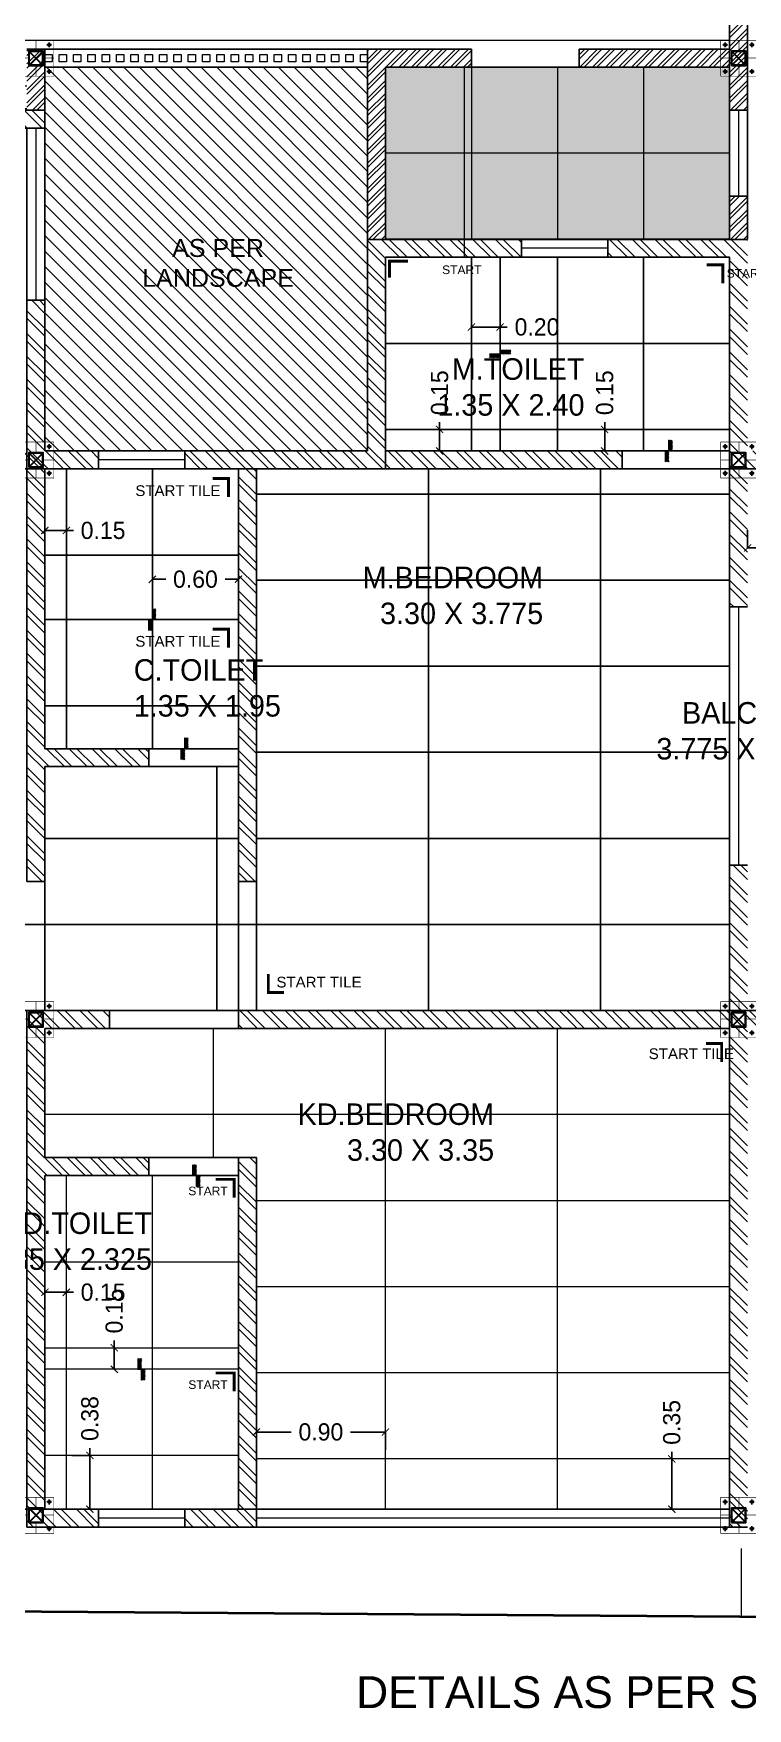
# Model space of a CAD drawing. Header units: metres. Extents: x 494 to 1845, y -666 to 1061.
# Drawn here: x 1744.71 to 1749.69, y 201.42 to 213.09 of the extents above; entities that cross this region are included whole.
import ezdxf
from ezdxf.enums import TextEntityAlignment as Align

# ---------------------------------------------------------------- set-up
doc = ezdxf.new("R2010")
doc.units = ezdxf.units.M
doc.header["$MEASUREMENT"] = 0
doc.linetypes.add('1', pattern=[0])
doc.linetypes.add('HIDDEN', pattern=[0.375, 0.25, -0.125])
doc.layers.get('Defpoints').update_dxf_attribs({"color": 12})
for name, color, linetype, lineweight in [('.', 7, 'Continuous', 5), ('01 WALL', 7, 'Continuous', 25), ('07 TEXT', 7, 'Continuous', 13), ('A-Wall Hatch', 8, 'Continuous', 9), ('DIMENSION', 8, 'Continuous', 5), ('Grid', 1, 'Continuous', 25), ('SCPL_BOLTS', 11, 'Continuous', 15), ('SCPL_ST PLATE', 222, 'Continuous', 0), ('VDA-FURNITURE', 8, 'Continuous', 13), ('VDA-HATCH', 8, 'Continuous', 9), ('VDA-PLUMBING', 8, 'Continuous', 13), ('VDA-SLIDING DOOR', 4, 'Continuous', 9), ('VDA-WALL', 250, 'Continuous', 25), ('VDA-WINDOW', 5, 'Continuous', 9), ('VDA_FURNITURE', 8, 'Continuous', 13)]:
    doc.layers.add(name, color=color, linetype=linetype, lineweight=lineweight)
for name, color, linetype in [('A-AREA', 1, 'Continuous'), ('BASE PLATE', 3, 'Continuous'), ('COLUMN', 1, 'Continuous'), ('PLOT - SURVEY', 1, '1'), ('SCPL HIDDEN', 8, 'HIDDEN'), ('TILE DROP', 180, '1'), ('TILES', 4, '1'), ('VDA-TEXT', 250, '1'), ('VDA-WALL BELOW', 8, 'Continuous')]:
    doc.layers.add(name, color=color, linetype=linetype)
doc.styles.add('arial', font='arial.ttf', dxfattribs={"height": 0.3})
doc.styles.add('NAME PLATE', font='arial.ttf')
doc.styles.add('RS', font='GOTHIC.TTF')
doc.dimstyles.new('SMALL', dxfattribs={"dimtxt": 0.16, "dimasz": 0.05, "dimexe": 0, "dimexo": 0, "dimgap": 0.05, "dimtad": 0, "dimdec": 1, "dimzin": 0, "dimdsep": 46, "dimtxsty": 'RS', "dimblk": 'ARCHTICK', "dimcen": 2.5, "dimclrd": 256, "dimclre": 256, "dimclrt": 5, "dimadec": 0, "dimazin": 0, "dimtfac": 1, "dimtofl": 0, "dimtmove": 0, "dimatfit": 3, "dimldrblk": 'ARCHTICK', "dimfxl": 0, "dimtolj": 1, "dimtzin": 0, "dimarcsym": 0})
pattern_1 = [(135, (-4e-16, 0.375), (-0.00441942, -0.00441942), [])]

# ---------------------------------------------------------------- blocks, each defined once
blk = doc.blocks.new('TT-level diff-flat-14')
at = {"layer": 'TILE DROP'}
h = blk.add_hatch(dxfattribs=at)
h.set_pattern_fill('ANSI31', color=256, scale=0.05, angle=90, style=0)
h.set_pattern_definition(pattern_1)
h.paths.add_polyline_path([(-0.075, 0.025), (-0.075, 0), (0, 0), (0, 0.025)])
h = blk.add_hatch(dxfattribs=at)
h.set_pattern_fill('ANSI31', color=256, scale=0.05, angle=90, style=0)
h.set_pattern_definition(pattern_1)
h.paths.add_polyline_path([(0, 0), (0, -0.025), (0.075, -0.025), (0.075, 0)])
for points in [[(0, 0), (-0.075, 0)], [(0.075, -0.025), (0, -0.025), (0, 0), (-0.075, 0)]]:
    blk.add_lwpolyline(points, dxfattribs=at)
blk = doc.blocks.new('_ArchTick')
at = {"color": 0, "linetype": 'ByBlock', "const_width": 0.15}
blk.add_lwpolyline([(-0.5, -0.5), (0.5, 0.5)], dxfattribs=at)
blk = doc.blocks.new('*D587')
at = {"layer": 'Defpoints', "color": 0, "transparency": 16777216}
for p in [(6.984, 7.639), (7.184, 7.639), (7.184, 7.582)]:
    blk.add_point(p, dxfattribs=at)
at = {"layer": 'DIMENSION', "lineweight": -2, "transparency": 16777216}
for p, q in [((6.984, 7.639), (6.984, 7.582)), ((7.184, 7.639), (7.184, 7.582)), ((6.984, 7.582), (7.184, 7.582)), ((7.184, 7.582), (7.234, 7.582))]:
    blk.add_line(p, q, dxfattribs=at)
at = {"layer": 'DIMENSION', "lineweight": -2, "transparency": 16777216, "xscale": 0.05, "yscale": 0.05, "zscale": 0.05, "rotation": 180}
blk.add_blockref('_ArchTick', (6.984, 7.582), dxfattribs=at)
at = {"layer": 'DIMENSION', "lineweight": -2, "transparency": 16777216, "xscale": 0.05, "yscale": 0.05, "zscale": 0.05}
blk.add_blockref('_ArchTick', (7.184, 7.582), dxfattribs=at)
at = {"layer": 'DIMENSION', "color": 5, "transparency": 16777216, "insert": (7.441, 7.582), "char_height": 0.12, "attachment_point": 5, "style": 'RS'}
blk.add_mtext('\\A1;0.20', dxfattribs=at)
blk = doc.blocks.new('*D588')
at = {"layer": 'Defpoints', "color": 0, "transparency": 16777216}
for p in [(6.762, 6.868), (6.762, 6.868), (6.762, 6.718)]:
    blk.add_point(p, dxfattribs=at)
at = {"layer": 'DIMENSION', "lineweight": -2, "transparency": 16777216}
for p, q in [((6.762, 6.868), (6.762, 6.918)), ((6.762, 6.868), (6.762, 6.868)), ((6.762, 6.718), (6.762, 6.868)), ((6.762, 6.718), (6.762, 6.718))]:
    blk.add_line(p, q, dxfattribs=at)
at = {"layer": 'DIMENSION', "lineweight": -2, "transparency": 16777216, "xscale": 0.05, "yscale": 0.05, "zscale": 0.05}
for p, rotation in [((6.762, 6.868), 90), ((6.762, 6.718), 270)]:
    blk.add_blockref('_ArchTick', p, dxfattribs=dict(at, rotation=rotation))
at = {"layer": 'DIMENSION', "color": 5, "transparency": 16777216, "insert": (6.762, 7.124), "char_height": 0.12, "attachment_point": 5, "rotation": 90, "style": 'RS'}
blk.add_mtext('\\A1;0.15', dxfattribs=at)
blk = doc.blocks.new('*D589')
at = {"layer": 'Defpoints', "color": 0, "transparency": 16777216}
for p in [(7.82, 6.868), (7.913, 6.868), (7.82, 6.718)]:
    blk.add_point(p, dxfattribs=at)
at = {"layer": 'DIMENSION', "lineweight": -2, "transparency": 16777216}
for p, q in [((7.913, 6.868), (7.913, 6.918)), ((7.82, 6.868), (7.913, 6.868)), ((7.913, 6.718), (7.913, 6.868)), ((7.82, 6.718), (7.913, 6.718))]:
    blk.add_line(p, q, dxfattribs=at)
at = {"layer": 'DIMENSION', "lineweight": -2, "transparency": 16777216, "xscale": 0.05, "yscale": 0.05, "zscale": 0.05}
for p, rotation in [((7.913, 6.868), 90), ((7.913, 6.718), 270)]:
    blk.add_blockref('_ArchTick', p, dxfattribs=dict(at, rotation=rotation))
at = {"layer": 'DIMENSION', "color": 5, "transparency": 16777216, "insert": (7.913, 7.124), "char_height": 0.12, "attachment_point": 5, "rotation": 90, "style": 'RS'}
blk.add_mtext('\\A1;0.15', dxfattribs=at)
blk = doc.blocks.new('*D591')
at = {"layer": 'Defpoints', "color": 0, "transparency": 16777216}
for p in [(8.909, 6.418), (9.509, 6.418), (8.909, 6.042)]:
    blk.add_point(p, dxfattribs=at)
at = {"layer": 'DIMENSION', "lineweight": -2, "transparency": 16777216}
for p, q in [((8.909, 6.167), (8.909, 6.042)), ((9.509, 6.167), (9.509, 6.042)), ((8.909, 6.042), (9.002, 6.042)), ((9.509, 6.042), (9.416, 6.042))]:
    blk.add_line(p, q, dxfattribs=at)
at = {"layer": 'DIMENSION', "lineweight": -2, "transparency": 16777216, "xscale": 0.05, "yscale": 0.05, "zscale": 0.05}
for p, rotation in [((8.909, 6.042), 179.9999999980893), ((9.509, 6.042), 359.9999999980893)]:
    blk.add_blockref('_ArchTick', p, dxfattribs=dict(at, rotation=rotation))
at = {"layer": 'DIMENSION', "color": 5, "transparency": 16777216, "insert": (9.209, 6.042), "char_height": 0.12, "attachment_point": 5, "rotation": 360, "style": 'RS'}
blk.add_mtext('\\A1;0.60', dxfattribs=at)
blk = doc.blocks.new('*D592')
at = {"layer": 'Defpoints', "color": 0, "transparency": 16777216}
for p in [(4.009, 0.855), (4.159, 0.855), (4.159, 0.855)]:
    blk.add_point(p, dxfattribs=at)
at = {"layer": 'DIMENSION', "lineweight": -2, "transparency": 16777216}
for p, q in [((4.009, 0.855), (4.009, 0.855)), ((4.009, 0.855), (4.159, 0.855)), ((4.159, 0.855), (4.159, 0.855)), ((4.159, 0.855), (4.209, 0.855))]:
    blk.add_line(p, q, dxfattribs=at)
at = {"layer": 'DIMENSION', "lineweight": -2, "transparency": 16777216, "xscale": 0.05, "yscale": 0.05, "zscale": 0.05, "rotation": 180}
blk.add_blockref('_ArchTick', (4.009, 0.855), dxfattribs=at)
at = {"layer": 'DIMENSION', "lineweight": -2, "transparency": 16777216, "xscale": 0.05, "yscale": 0.05, "zscale": 0.05}
blk.add_blockref('_ArchTick', (4.159, 0.855), dxfattribs=at)
at = {"layer": 'DIMENSION', "color": 5, "transparency": 16777216, "insert": (4.415, 0.855), "char_height": 0.12, "attachment_point": 5, "style": 'RS'}
blk.add_mtext('\\A1;0.15', dxfattribs=at)
blk = doc.blocks.new('*D593')
at = {"layer": 'Defpoints', "color": 0, "transparency": 16777216}
for p in [(4.159, -0.282), (4.323, -0.282), (4.159, -0.657)]:
    blk.add_point(p, dxfattribs=at)
at = {"layer": 'DIMENSION', "lineweight": -2, "transparency": 16777216}
for p, q in [((4.323, -0.282), (4.323, -0.232)), ((4.198, -0.282), (4.323, -0.282)), ((4.323, -0.657), (4.323, -0.282)), ((4.198, -0.657), (4.323, -0.657))]:
    blk.add_line(p, q, dxfattribs=at)
at = {"layer": 'DIMENSION', "lineweight": -2, "transparency": 16777216, "xscale": 0.05, "yscale": 0.05, "zscale": 0.05}
for p, rotation in [((4.323, -0.282), 89.99999972656212), ((4.323, -0.657), 269.9999997265621)]:
    blk.add_blockref('_ArchTick', p, dxfattribs=dict(at, rotation=rotation))
at = {"layer": 'DIMENSION', "color": 5, "transparency": 16777216, "insert": (4.323, -0.025), "char_height": 0.12, "attachment_point": 5, "rotation": 90, "style": 'RS'}
blk.add_mtext('\\A1;0.38', dxfattribs=at)
blk = doc.blocks.new('*D594')
at = {"layer": 'Defpoints', "color": 0, "transparency": 16777216}
for p in [(4.493, 0.468), (4.493, 0.468), (4.493, 0.318)]:
    blk.add_point(p, dxfattribs=at)
at = {"layer": 'DIMENSION', "lineweight": -2, "transparency": 16777216}
for p, q in [((4.493, 0.468), (4.493, 0.518)), ((4.493, 0.468), (4.493, 0.468)), ((4.493, 0.318), (4.493, 0.468)), ((4.493, 0.318), (4.493, 0.318))]:
    blk.add_line(p, q, dxfattribs=at)
at = {"layer": 'DIMENSION', "lineweight": -2, "transparency": 16777216, "xscale": 0.05, "yscale": 0.05, "zscale": 0.05}
for p, rotation in [((4.493, 0.468), 90), ((4.493, 0.318), 270)]:
    blk.add_blockref('_ArchTick', p, dxfattribs=dict(at, rotation=rotation))
at = {"layer": 'DIMENSION', "color": 5, "transparency": 16777216, "insert": (4.493, 0.724), "char_height": 0.12, "attachment_point": 5, "rotation": 90, "style": 'RS'}
blk.add_mtext('\\A1;0.15', dxfattribs=at)
blk = doc.blocks.new('*D595')
at = {"layer": 'Defpoints', "color": 0, "transparency": 16777216}
for p in [(8.381, -0.307), (8.381, -0.307), (8.381, -0.657)]:
    blk.add_point(p, dxfattribs=at)
at = {"layer": 'DIMENSION', "lineweight": -2, "transparency": 16777216}
for p, q in [((8.381, -0.307), (8.381, -0.257)), ((8.381, -0.307), (8.381, -0.307)), ((8.381, -0.657), (8.381, -0.307)), ((8.381, -0.657), (8.381, -0.657))]:
    blk.add_line(p, q, dxfattribs=at)
at = {"layer": 'DIMENSION', "lineweight": -2, "transparency": 16777216, "xscale": 0.05, "yscale": 0.05, "zscale": 0.05}
for p, rotation in [((8.381, -0.307), 90), ((8.381, -0.657), 270)]:
    blk.add_blockref('_ArchTick', p, dxfattribs=dict(at, rotation=rotation))
at = {"layer": 'DIMENSION', "color": 5, "transparency": 16777216, "insert": (8.381, -0.052), "char_height": 0.12, "attachment_point": 5, "rotation": 90, "style": 'RS'}
blk.add_mtext('\\A1;0.35', dxfattribs=at)
blk = doc.blocks.new('*D596')
at = {"layer": 'Defpoints', "color": 0, "transparency": 16777216}
for p in [(5.484, -0.119), (5.484, -0.307), (6.384, -0.307)]:
    blk.add_point(p, dxfattribs=at)
at = {"layer": 'DIMENSION', "lineweight": -2, "transparency": 16777216}
for p, q in [((5.484, -0.244), (5.484, -0.119)), ((5.484, -0.119), (5.727, -0.119)), ((6.384, -0.119), (6.141, -0.119)), ((6.384, -0.244), (6.384, -0.119))]:
    blk.add_line(p, q, dxfattribs=at)
at = {"layer": 'DIMENSION', "lineweight": -2, "transparency": 16777216, "xscale": 0.05, "yscale": 0.05, "zscale": 0.05, "rotation": 180}
blk.add_blockref('_ArchTick', (5.484, -0.119), dxfattribs=at)
at = {"layer": 'DIMENSION', "lineweight": -2, "transparency": 16777216, "xscale": 0.05, "yscale": 0.05, "zscale": 0.05}
blk.add_blockref('_ArchTick', (6.384, -0.119), dxfattribs=at)
at = {"layer": 'DIMENSION', "color": 5, "transparency": 16777216, "insert": (5.934, -0.119), "char_height": 0.12, "attachment_point": 5, "style": 'RS'}
blk.add_mtext('\\A1;0.90', dxfattribs=at)
blk = doc.blocks.new('*D607')
at = {"layer": 'Defpoints', "color": 0, "transparency": 16777216}
for p in [(4.759, 5.726), (5.359, 5.824), (5.359, 5.726)]:
    blk.add_point(p, dxfattribs=at)
at = {"layer": 'DIMENSION', "lineweight": -2, "transparency": 16777216}
for p, q in [((4.759, 5.726), (4.759, 5.824)), ((4.759, 5.824), (4.852, 5.824)), ((5.359, 5.824), (5.266, 5.824)), ((5.359, 5.726), (5.359, 5.824))]:
    blk.add_line(p, q, dxfattribs=at)
at = {"layer": 'DIMENSION', "lineweight": -2, "transparency": 16777216, "xscale": 0.05, "yscale": 0.05, "zscale": 0.05, "rotation": 180}
blk.add_blockref('_ArchTick', (4.759, 5.824), dxfattribs=at)
at = {"layer": 'DIMENSION', "lineweight": -2, "transparency": 16777216, "xscale": 0.05, "yscale": 0.05, "zscale": 0.05}
blk.add_blockref('_ArchTick', (5.359, 5.824), dxfattribs=at)
at = {"layer": 'DIMENSION', "color": 5, "transparency": 16777216, "insert": (5.059, 5.824), "char_height": 0.12, "attachment_point": 5, "style": 'RS'}
blk.add_mtext('\\A1;0.60', dxfattribs=at)
blk = doc.blocks.new('*D608')
at = {"layer": 'Defpoints', "color": 0, "transparency": 16777216}
for p in [(4.009, 6.208), (4.159, 6.208), (4.159, 6.164)]:
    blk.add_point(p, dxfattribs=at)
at = {"layer": 'DIMENSION', "lineweight": -2, "transparency": 16777216}
for p, q in [((4.009, 6.208), (4.009, 6.164)), ((4.159, 6.208), (4.159, 6.164)), ((4.009, 6.164), (4.159, 6.164)), ((4.159, 6.164), (4.209, 6.164))]:
    blk.add_line(p, q, dxfattribs=at)
at = {"layer": 'DIMENSION', "lineweight": -2, "transparency": 16777216, "xscale": 0.05, "yscale": 0.05, "zscale": 0.05, "rotation": 180}
blk.add_blockref('_ArchTick', (4.009, 6.164), dxfattribs=at)
at = {"layer": 'DIMENSION', "lineweight": -2, "transparency": 16777216, "xscale": 0.05, "yscale": 0.05, "zscale": 0.05}
blk.add_blockref('_ArchTick', (4.159, 6.164), dxfattribs=at)
at = {"layer": 'DIMENSION', "color": 5, "transparency": 16777216, "insert": (4.415, 6.164), "char_height": 0.12, "attachment_point": 5, "style": 'RS'}
blk.add_mtext('\\A1;0.15', dxfattribs=at)
blk = doc.blocks.new('athath')
at = {"layer": 'BASE PLATE', "const_width": 0.004}
blk.add_lwpolyline([(382058.464, 2057488.134), (382058.714, 2057488.134), (382058.714, 2057487.884), (382058.464, 2057487.884)], close=True, dxfattribs=at)
at = {"layer": 'COLUMN', "color": 5, "lineweight": 30}
for p, q in [((382058.639, 2057488.059), (382058.539, 2057487.959)), ((382058.639, 2057487.959), (382058.539, 2057488.059))]:
    blk.add_line(p, q, dxfattribs=at)
blk.add_lwpolyline([(382058.539, 2057488.059), (382058.539, 2057487.959), (382058.639, 2057487.959), (382058.639, 2057488.059)], close=True, dxfattribs=at)
at = {"layer": 'Grid', "color": 5, "const_width": 0.002}
blk.add_lwpolyline([(382058.539, 2057488.059), (382058.639, 2057488.059), (382058.639, 2057487.959), (382058.539, 2057487.959)], close=True, dxfattribs=at)
at = {"layer": 'Grid', "color": 5}
blk.add_lwpolyline([(382058.542, 2057488.056), (382058.636, 2057488.056), (382058.636, 2057487.962), (382058.542, 2057487.962)], close=True, dxfattribs=at)
at = {"layer": 'SCPL HIDDEN'}
for p, q in [((382058.513, 2057488.102), (382058.479, 2057488.102)), ((382058.496, 2057488.119), (382058.496, 2057488.085)), ((382058.665, 2057488.102), (382058.699, 2057488.102)), ((382058.682, 2057488.119), (382058.682, 2057488.085)), ((382058.513, 2057487.916), (382058.479, 2057487.916)), ((382058.496, 2057487.899), (382058.496, 2057487.933)), ((382058.665, 2057487.916), (382058.699, 2057487.916)), ((382058.682, 2057487.899), (382058.682, 2057487.933))]:
    blk.add_line(p, q, dxfattribs=at)
at = {"layer": 'SCPL_BOLTS'}
for centre in [(382058.496, 2057488.102), (382058.682, 2057488.102), (382058.496, 2057487.916), (382058.682, 2057487.916)]:
    blk.add_circle(centre, 0.0103, dxfattribs=at)
at = {"layer": 'SCPL_ST PLATE', "const_width": 0.002}
for points in [[(382058.586, 2057488.134), (382058.593, 2057488.134), (382058.593, 2057488.059), (382058.586, 2057488.059)], [(382058.464, 2057488.012), (382058.464, 2057488.005), (382058.539, 2057488.005), (382058.539, 2057488.012)], [(382058.586, 2057487.884), (382058.593, 2057487.884), (382058.593, 2057487.959), (382058.586, 2057487.959)], [(382058.639, 2057488.005), (382058.639, 2057488.012), (382058.714, 2057488.012), (382058.714, 2057488.005)]]:
    blk.add_lwpolyline(points, close=True, dxfattribs=at)
blk = doc.blocks.new('ASDFDSAF')
at = {"layer": 'A-Wall Hatch', "ltscale": 0.1}
h = blk.add_hatch(dxfattribs=at)
h.set_pattern_fill('ANSI32', color=256, scale=0.3, angle=270)
h.set_pattern_definition([(315, (-0.41032, 1.39128), (0.0795495, 0.0795495), []), (315, (-0.41032, 1.33825), (0.0795495, 0.0795495), [])])
h.paths.add_polyline_path([(1.784, 6.293), (0.114, 6.293), (0.114, 8.968), (4.009, 8.968), (4.009, 9.093), (-1.486, 9.093), (-1.486, 8.968), (-0.011, 8.968), (-0.011, 7.768), (-0.361, 7.768), (-0.361, 7.643), (-0.011, 7.643), (-0.011, 6.293), (-0.361, 6.293), (-0.361, 6.168), (1.784, 6.168)])
h.paths.add_polyline_path([(-2.361, 0.768), (-2.361, 2.818), (-1.486, 2.818), (-1.486, 7.768), (-1.361, 7.768), (-1.361, 2.818), (-1.091, 2.818), (-1.091, 2.693), (-2.236, 2.693), (-2.236, 0.768)])
h.paths.add_polyline_path([(2.984, 2.818), (0.709, 2.818), (0.709, -0.782), (0.834, -0.782), (0.834, 2.693), (2.984, 2.693)])
h.paths.add_polyline_path([(4.384, 6.718), (4.378, 6.718), (4.009, 6.718), (4.009, 7.768), (3.884, 7.768), (3.884, 6.718), (2.984, 6.718), (2.984, 6.168), (3.109, 6.168), (3.109, 6.593), (3.884, 6.593), (3.884, 3.718), (4.009, 3.718), (4.009, 4.518), (4.734, 4.518), (4.734, 4.643), (4.009, 4.643), (4.009, 6.593), (4.384, 6.593)])
h.paths.add_polyline_path([(8.034, 6.718), (6.384, 6.718), (6.384, 8.068), (7.334, 8.068), (7.334, 8.193), (6.259, 8.193), (6.259, 6.718), (4.984, 6.718), (4.984, 6.593), (8.034, 6.593)])
h.paths.add_polyline_path([(4.734, 1.793), (4.009, 1.793), (4.009, 2.693), (4.459, 2.693), (4.459, 2.818), (3.884, 2.818), (3.884, -0.782), (4.384, -0.782), (4.384, -0.657), (4.378, -0.657), (4.009, -0.657), (4.009, 1.668), (4.734, 1.668)])
h.paths.add_polyline_path([(8.909, 8.193), (7.934, 8.193), (7.934, 8.068), (8.784, 8.068), (8.784, 6.718), (8.909, 6.718)])
h.paths.add_polyline_path([(5.484, 1.793), (5.359, 1.793), (5.359, -0.657), (4.984, -0.657), (4.984, -0.782), (5.484, -0.782)])
h.paths.add_polyline_path([(5.484, 6.593), (5.359, 6.593), (5.359, 3.718), (5.484, 3.718)])
h.paths.add_polyline_path([(10.234, 6.718), (8.909, 6.718), (8.909, 6.593), (10.234, 6.593)])
h.paths.add_polyline_path([(8.909, 6.718), (8.784, 6.718), (8.784, 6.593), (8.909, 6.593)])
h.paths.add_polyline_path([(8.909, 3.831), (8.784, 3.831), (8.784, 2.818), (5.359, 2.818), (5.359, 2.693), (8.784, 2.693), (8.784, -0.782), (8.909, -0.782), (8.909, 2.693), (10.234, 2.693), (10.234, 2.818), (8.909, 2.818)])
h.paths.add_polyline_path([(8.784, 5.631), (8.909, 5.631), (8.909, 6.593), (8.784, 6.593)])
at = {"color": 6}
for points in [[(6.384, 8.068), (7.434, 8.068), (8.034, 8.068), (8.784, 8.068), (8.784, 6.718), (8.034, 6.718), (6.384, 6.718)], [(-1.361, 2.818), (5.359, 2.818), (5.359, 3.718), (5.359, 4.518), (4.009, 4.518), (4.009, 3.718), (3.884, 3.718), (3.884, 6.593), (3.109, 6.593), (3.109, 6.168), (-1.361, 6.168)], [(4.009, 6.593), (4.384, 6.593), (4.984, 6.593), (5.359, 6.593), (5.359, 4.643), (4.609, 4.643), (4.009, 4.643)], [(5.484, 6.593), (8.784, 6.593), (8.784, 2.818), (5.484, 2.818)], [(4.609, 1.793), (5.359, 1.793), (5.359, 1.793), (5.484, 1.793), (5.484, -0.657), (8.784, -0.657), (8.784, 2.693), (5.359, 2.693), (4.459, 2.693), (4.009, 2.693), (4.009, 1.793), (4.609, 1.793)], [(4.009, -0.657), (4.384, -0.657), (4.984, -0.657), (5.359, -0.657), (5.359, 1.668), (4.609, 1.668), (4.009, 1.668)]]:
    blk.add_lwpolyline(points, close=True, dxfattribs=at)
blk.add_lwpolyline([(3.884, 2.818), (4.459, 2.818), (4.459, 2.693), (4.009, 2.693), (4.009, 1.793), (4.734, 1.793), (4.734, 1.668), (4.009, 1.668), (4.009, -0.657), (4.384, -0.657), (4.384, -0.782), (3.884, -0.782), (3.884, 2.818)])
at = {"layer": '01 WALL', "color": 23, "const_width": 0.02}
for points in [[(6.413, 7.927), (6.413, 8.041), (6.542, 8.041)], [(8.623, 8.016), (8.737, 8.016), (8.737, 7.887)], [(5.18, 6.526), (5.289, 6.526), (5.289, 6.397)], [(5.18, 5.476), (5.289, 5.476), (5.289, 5.347)], [(5.676, 2.944), (5.567, 2.944), (5.567, 3.073)], [(8.62, 2.589), (8.729, 2.589), (8.729, 2.46)], [(5.329, 1.514), (5.329, 1.642), (5.2, 1.642)], [(5.329, 0.164), (5.329, 0.292), (5.2, 0.292)]]:
    blk.add_lwpolyline(points, dxfattribs=at)
at = {"layer": 'A-AREA'}
blk.add_lwpolyline([(3.884, 8.968), (3.884, 6.593), (6.384, 6.593), (6.384, 8.068), (8.784, 8.068), (8.784, 6.593), (10.109, 6.593), (10.109, 2.818), (8.784, 2.818), (8.784, -0.657), (0.834, -0.657), (0.834, 0.893), (-2.236, 0.893), (-2.236, 2.693), (-1.361, 2.693)], dxfattribs=at)
at = {"layer": 'TILES', "color": 143}
for p, q in [((6.984, 6.718), (6.984, 8.068)), ((7.184, 6.718), (7.184, 8.068)), ((7.584, 8.068), (7.584, 6.718)), ((8.184, 8.068), (8.184, 6.718)), ((8.784, 6.718), (8.784, 8.068)), ((8.784, 7.468), (6.384, 7.468)), ((8.784, 6.868), (6.384, 6.868)), ((6.384, 6.718), (8.784, 6.718)), ((4.159, 4.643), (4.159, 6.593)), ((4.759, 4.643), (4.759, 6.593)), ((6.684, 6.593), (6.684, 2.818)), ((7.884, 6.593), (7.884, 2.818)), ((5.484, 6.418), (8.784, 6.418)), ((4.009, 5.993), (5.359, 5.993)), ((5.484, 5.818), (8.784, 5.818)), ((5.359, 5.543), (4.009, 5.543)), ((5.484, 5.218), (8.784, 5.218)), ((5.359, 4.943), (4.009, 4.943)), ((5.484, 4.618), (8.784, 4.618)), ((5.209, 4.518), (5.209, 2.818)), ((4.009, 4.018), (5.359, 4.018)), ((5.484, 4.018), (8.784, 4.018)), ((4.009, 3.718), (4.009, 2.818)), ((5.484, 3.718), (5.484, 2.818)), ((-1.361, 3.418), (8.784, 3.418))]:
    blk.add_line(p, q, dxfattribs=at)
at = {"layer": 'TILES'}
for p, q in [((8.034, 6.718), (8.784, 6.718)), ((8.034, 6.593), (8.784, 6.593)), ((4.609, 4.643), (5.359, 4.643))]:
    blk.add_line(p, q, dxfattribs=at)
at = {"layer": 'TILES', "color": 143, "linetype": 'Continuous', "lineweight": 5}
for p, q in [((5.359, 4.643), (5.359, 6.593)), ((4.009, 4.643), (5.359, 4.643)), ((5.184, 1.793), (5.184, 2.693)), ((6.384, -0.657), (6.384, 2.693)), ((7.584, -0.657), (7.584, 2.693)), ((8.784, -0.657), (8.784, 2.693)), ((8.784, 2.093), (4.009, 2.093)), ((4.159, -0.657), (4.159, 1.668)), ((4.759, -0.657), (4.759, 1.668)), ((8.784, 1.493), (5.484, 1.493)), ((4.009, 1.068), (5.359, 1.068)), ((8.784, 0.893), (5.484, 0.893)), ((4.009, 0.468), (5.359, 0.468)), ((8.784, 0.293), (5.484, 0.293)), ((8.784, -0.307), (5.484, -0.307))]:
    blk.add_line(p, q, dxfattribs=at)
at = {"layer": 'TILES', "color": 143, "linetype": 'Continuous', "lineweight": 5, "extrusion": (4.36827e-06, 5.81046e-06, 1)}
for p, q in [((5.359, 0.318), (4.009, 0.318)), ((5.359, -0.282), (4.009, -0.282))]:
    blk.add_line(p, q, dxfattribs=at)
at = {"layer": 'VDA-SLIDING DOOR'}
for p, q in [((8.847, 5.631), (8.847, 3.831)), ((8.784, -0.719), (5.484, -0.719))]:
    blk.add_line(p, q, dxfattribs=at)
at = {"layer": 'VDA-WALL'}
for p, q in [((-1.486, 9.093), (4.009, 9.093)), ((4.009, 8.968), (4.009, 9.093)), ((0.114, 8.968), (4.009, 8.968)), ((6.259, 8.193), (7.334, 8.193)), ((6.259, 6.718), (6.259, 8.193)), ((7.334, 8.068), (7.334, 8.193)), ((7.934, 8.193), (8.909, 8.193)), ((7.934, 8.068), (7.934, 8.193)), ((6.384, 8.068), (7.334, 8.068)), ((6.384, 6.718), (6.384, 8.068)), ((7.934, 8.068), (8.784, 8.068)), ((8.784, 5.631), (8.784, 8.068)), ((3.884, 7.768), (4.009, 7.768)), ((4.009, 6.718), (4.009, 7.768)), ((4.009, 6.718), (4.384, 6.718)), ((4.384, 6.718), (4.384, 6.593)), ((4.984, 6.718), (6.259, 6.718)), ((4.984, 6.593), (4.984, 6.718)), ((6.384, 6.718), (8.034, 6.718)), ((8.034, 6.593), (8.034, 6.718)), ((4.009, 6.593), (4.384, 6.593)), ((4.009, 4.643), (4.009, 6.593)), ((4.984, 6.593), (8.034, 6.593)), ((5.359, 3.718), (5.359, 6.593)), ((5.484, 3.718), (5.484, 6.593)), ((8.784, 5.631), (8.909, 5.631)), ((4.009, 4.643), (4.734, 4.643)), ((4.734, 4.518), (4.734, 4.643)), ((4.009, 3.718), (4.009, 4.518)), ((4.009, 4.518), (4.734, 4.518)), ((8.784, 2.818), (8.784, 3.831)), ((8.784, 3.831), (8.909, 3.831)), ((4.009, 3.718), (3.884, 3.718)), ((5.484, 3.718), (5.359, 3.718)), ((4.459, 2.818), (3.884, 2.818)), ((4.459, 2.693), (4.459, 2.818)), ((5.359, 2.693), (5.359, 2.818)), ((8.784, 2.818), (5.359, 2.818)), ((4.009, 1.793), (4.009, 2.693)), ((4.459, 2.693), (4.009, 2.693)), ((8.784, 2.693), (5.359, 2.693)), ((8.784, -0.782), (8.784, 2.693)), ((4.009, 1.793), (4.734, 1.793)), ((4.734, 1.668), (4.734, 1.793)), ((5.359, -0.657), (5.359, 1.793)), ((5.359, 1.793), (5.484, 1.793)), ((5.484, -0.782), (5.484, 1.793)), ((4.009, -0.657), (4.009, 1.668)), ((4.009, 1.668), (4.734, 1.668)), ((4.009, -0.657), (4.384, -0.657)), ((4.384, -0.782), (4.384, -0.657)), ((4.984, -0.657), (5.359, -0.657)), ((4.984, -0.782), (4.984, -0.657)), ((3.884, -0.782), (4.384, -0.782)), ((4.984, -0.782), (5.484, -0.782)), ((8.784, -0.782), (8.909, -0.782))]:
    blk.add_line(p, q, dxfattribs=at)
at = {"layer": 'VDA-WALL BELOW'}
for p, q in [((4.009, 8.968), (4.009, 7.768)), ((7.334, 8.193), (7.934, 8.193)), ((7.934, 8.068), (7.334, 8.068)), ((4.378, 6.718), (4.984, 6.718)), ((4.984, 6.593), (4.384, 6.593)), ((8.784, 5.631), (8.784, 3.831)), ((4.378, -0.657), (4.984, -0.657)), ((8.784, -0.657), (5.484, -0.657)), ((4.984, -0.782), (4.384, -0.782)), ((8.784, -0.782), (5.484, -0.782))]:
    blk.add_line(p, q, dxfattribs=at)
at = {"layer": 'VDA-WINDOW'}
for p, q in [((3.947, 8.968), (3.947, 7.768)), ((7.934, 8.131), (7.334, 8.131)), ((4.984, 6.656), (4.384, 6.656)), ((4.984, -0.719), (4.384, -0.719))]:
    blk.add_line(p, q, dxfattribs=at)
at = {"layer": 'TILE DROP', "xscale": -1}
for p, rotation in [((7.184, 7.393), 180), ((5.066, 1.668), 269.9999999999999), ((4.684, 0.318, 0), 269.9999999999999)]:
    blk.add_blockref('TT-level diff-flat-14', p, dxfattribs=dict(at, rotation=rotation))
at = {"layer": 'TILE DROP', "rotation": 270.0000000000001}
for p in [(8.361, 6.718), (4.759, 5.543), (4.984, 4.643)]:
    blk.add_blockref('TT-level diff-flat-14', p, dxfattribs=at)
at = {"layer": '07 TEXT', "color": 7, "char_height": 0.075, "width": 0.87678, "style": 'arial'}
for s, insert, attachment_point in [('\\pi0.14195;START TILE ', (4.498, 6.403, 0.001), 7), ('\\pi0.14195;START TILE ', (4.498, 5.353, 0.001), 7), ('\\pi0.14195;START TILE ', (5.482, 2.978, 0.001), 7), ('START TILE ', (8.814, 2.555, 0.001), 3)]:
    blk.add_mtext(s, dxfattribs=dict(at, insert=insert, attachment_point=attachment_point))
at = {"layer": 'VDA-TEXT', "color": 7, "char_height": 0.06, "width": 0.95178, "style": 'arial'}
for s, insert, attachment_point in [('START ', (7.054, 7.95), 9), ('START ', (9.038, 7.925), 9), ('\\pi0.33747;START  ', (4.672, 1.53), 7), ('\\pi0.33747;START  ', (4.672, 0.18), 7)]:
    blk.add_mtext(s, dxfattribs=dict(at, insert=insert, attachment_point=attachment_point))
at = {"layer": 'VDA-TEXT', "extrusion": (4.36827e-06, 5.81046e-06, 1), "char_height": 0.15, "width": 1.314504061156185e-11, "text_direction": (1, 0, -4e-06), "style": 'arial'}
for s, insert, attachment_point in [('\\pi0.58006;{\\fCentury Gothic|b0|i0|c0|p34;M.TOILET  }\\P\\pi0.47855;{\\fCentury Gothic|b0|i0|c0|p34;1.35 X 2.40}', (7.772, 6.962), 9), ('\\pi0.63661;{\\fCentury Gothic|b0|i0|c0|p34;M.BEDROOM  }\\P\\pi0.71268;{\\fCentury Gothic|b0|i0|c0|p34;3.30 X 3.775}', (7.484, 5.509), 9), ('{\\fCentury Gothic|b0|i0|c0|p34;C.TOILET  }\\P{\\fCentury Gothic|b0|i0|c0|p34;1.35 X 1.95}', (4.629, 5.267), 1), ('\\pi0.64828;{\\fCentury Gothic|b0|i0|c0|p34;BALCONY  }\\P\\pi0.56992;{\\fCentury Gothic|b0|i0|c0|p34;3.775 X 1.20}', (9.411, 4.968), 3), ('\\pi0.66980;{\\fCentury Gothic|b0|i0|c0|p34;KD.BEDROOM  }\\P\\pi0.85059;{\\fCentury Gothic|b0|i0|c0|p34;3.30 X 3.35}', (7.142, 1.769), 9), ('\\pi0.64650;{\\fCentury Gothic|b0|i0|c0|p34;KD.TOILET  }\\P\\pi0.53520;{\\fCentury Gothic|b0|i0|c0|p34;1.35 X 2.325}', (4.756, 1.009), 9)]:
    blk.add_mtext(s, dxfattribs=dict(at, insert=insert, attachment_point=attachment_point))
at = {"layer": 'DIMENSION'}
for p1, p2, distance, picture, middle in [((6.984, 7.639), (7.184, 7.639), -0.057, '*D587', (7.441, 7.582)), ((6.762, 6.718), (6.762, 6.868), 0, '*D588', (6.762, 7.124)), ((7.82, 6.718), (7.82, 6.868), -0.092, '*D589', (7.913, 7.124)), ((9.509, 6.418), (8.909, 6.418), 0.377, '*D591', (9.209, 6.042)), ((4.009, 6.208), (4.159, 6.208), -0.044, '*D608', (4.415, 6.164)), ((4.759, 5.726), (5.359, 5.726), 0.099, '*D607', (5.059, 5.824)), ((4.009, 0.855), (4.159, 0.855), 0, '*D592', (4.415, 0.855)), ((4.493, 0.318), (4.493, 0.468), 0, '*D594', (4.493, 0.724)), ((4.159077, -0.656789), (4.159077, -0.281786), -0.163653, '*D593', (4.32273, -0.025281)), ((8.381, -0.657), (8.381, -0.307), 0, '*D595', (8.381, -0.052)), ((6.384, -0.307), (5.484, -0.307), -0.189, '*D596', (5.934, -0.119))]:
    dim = blk.add_aligned_dim(p1=p1, p2=p2, distance=distance, dimstyle='SMALL', override={"dimtxt": 0.12, "dimdec": 2, "dimblk": 'ArchTick'}, dxfattribs=at)
    dim.commit()
    dim.dimension.update_dxf_attribs({"geometry": picture, "text_midpoint": middle})

msp = doc.modelspace()

# ---------------------------------------------------------------- hatches: boundary and pattern name
at = {"layer": '.', "true_color": 0xe3e3e3}
msp.add_hatch(color=254, dxfattribs=at).paths.add_polyline_path([(1747.1689, 212.8591), (1749.5689, 212.8591), (1749.5689, 211.6591), (1747.1689, 211.6591)])
at = {"layer": 'A-Wall Hatch'}
h = msp.add_hatch(dxfattribs=at)
h.set_pattern_fill('ANSI31', color=62, scale=0.61, angle=270)
h.set_pattern_definition([(315, (290.8567, -66.29624), (0.053916892, 0.053916892), [])])
h.paths.add_polyline_path([(1734.3489, 213.1841), (1731.349, 213.1841), (1731.349, 212.7091), (1731.3489, 212.7091), (1731.3489, 212.5841), (1731.3489, 211.4409), (1731.3489, 210.1841), (1733.3739, 210.1841), (1734.3489, 210.1841), (1734.3489, 210.9591)])
h.paths.add_polyline_path([(1747.0439, 210.1841), (1744.7939, 210.1841), (1744.7939, 212.8591), (1747.0439, 212.8591)])
at = {"layer": 'VDA-HATCH'}
h = msp.add_hatch(dxfattribs=at)
h.set_pattern_fill('ANSI32', color=256, scale=0.17)
h.set_pattern_definition([(45, (290.3067, -66.29624), (-0.0450780573, 0.0450780573), []), (45, (290.336754, -66.29624), (-0.0450780573, 0.0450780573), [])])
h.paths.add_polyline_path([(1741.9739, 216.386), (1741.9728, 216.5118), (1723.1395, 214.109), (1692.4239, 214.109), (1692.4239, 213.984), (1723.1475, 213.984)])
h.paths.add_polyline_path([(1718.6989, 202.684), (1718.6989, 202.809), (1719.6739, 202.809), (1719.6739, 207.134), (1719.7989, 207.134), (1719.7989, 202.809), (1725.6239, 202.809), (1725.6239, 207.009), (1720.9989, 207.009), (1720.9989, 207.134), (1725.7489, 207.134), (1725.7489, 202.684)])
h.paths.add_polyline_path([(1703.3489, 203.709), (1703.3489, 207.134), (1703.4739, 207.134), (1703.4739, 203.584), (1698.8395, 203.584), (1698.8395, 203.709)])
h.paths.add_polyline_path([(1704.6739, 203.584), (1704.6739, 203.709), (1705.5489, 203.709), (1705.5489, 207.134), (1705.6114, 207.134), (1705.6739, 207.134), (1705.6739, 203.709), (1706.2989, 203.709), (1706.2989, 203.584)])
h.paths.add_polyline_path([(1710.6739, 203.584), (1710.6739, 203.709), (1711.1989, 203.709), (1711.1989, 207.134), (1711.3239, 207.134), (1711.3239, 203.709), (1712.0489, 203.709), (1712.0489, 203.584)])
h.paths.add_polyline_path([(1707.7989, 203.584), (1707.7989, 203.709), (1708.3739, 203.709), (1708.3739, 207.134), (1708.4989, 207.134), (1708.4989, 203.709), (1709.1739, 203.709), (1709.1739, 203.584)])
h.paths.add_polyline_path([(1713.5489, 203.584), (1713.5489, 203.709), (1714.0239, 203.709), (1714.0239, 207.134), (1714.1489, 207.134), (1714.1489, 203.584)])
h.paths.add_polyline_path([(1747.0439, 212.8966), (1747.0439, 212.9841), (1747.7689, 212.9841), (1747.7689, 212.8591), (1747.1689, 212.8591), (1747.1689, 211.6591), (1747.0439, 211.6591)])
h.paths.add_polyline_path([(1744.2375, 216.8008), (1745.1922, 216.9226), (1745.3658, 216.9447), (1745.3924, 216.9481), (1746.2495, 217.0575), (1746.2653, 216.9335), (1744.2534, 216.6768)])
h.paths.add_polyline_path([(1749.5689, 217.481), (1749.6939, 217.481), (1749.6939, 212.5591), (1749.5689, 212.5591)])
h.paths.add_polyline_path([(1692.4239, 203.709), (1697.0395, 203.709), (1697.0395, 203.584), (1692.4239, 203.584)])
h.paths.add_polyline_path([(1748.035, 217.2853), (1748.0509, 217.1613), (1749.5689, 217.355), (1749.5689, 217.481)])
h.paths.add_polyline_path([(1727.2489, 203.084), (1727.2489, 206.109), (1727.3739, 206.109), (1727.3739, 203.084)])
h.paths.add_polyline_path([(1727.0989, 207.009), (1727.0989, 207.134), (1729.7489, 207.134), (1729.7489, 207.009)])
h.paths.add_polyline_path([(1729.7489, 204.8341), (1729.8739, 204.8341), (1729.8739, 202.684), (1729.7489, 202.684)])
h.paths.add_polyline_path([(1748.5189, 212.8591), (1748.5189, 212.9841), (1749.5689, 212.9841), (1749.5689, 212.8591)])
h.paths.add_polyline_path([(1728.7239, 204.559), (1729.7489, 204.559), (1729.7489, 204.684), (1728.7239, 204.684)])
h.paths.add_polyline_path([(1714.0239, 202.684), (1714.0239, 202.809), (1714.8989, 202.809), (1714.8989, 202.684)])
h.paths.add_polyline_path([(1716.3989, 202.684), (1716.3989, 202.809), (1717.1989, 202.809), (1717.1989, 202.684)])
h.paths.add_polyline_path([(1714.0239, 203.584), (1714.0239, 202.809), (1714.1489, 202.809), (1714.1489, 203.584)])
h.paths.add_polyline_path([(1726.4989, 204.109), (1727.2489, 204.109), (1727.2489, 204.234), (1726.4989, 204.234)])
h.paths.add_polyline_path([(1741.9739, 216.512), (1741.9739, 216.386), (1742.4678, 216.449), (1742.452, 216.573)])
h.paths.add_polyline_path([(1728.7239, 203.084), (1728.7239, 203.809), (1728.8489, 203.809), (1728.8489, 203.084)])
h.paths.add_polyline_path([(1726.6489, 205.7319), (1727.2489, 205.7319), (1727.2489, 205.8569), (1726.6489, 205.8569)])
h.paths.add_polyline_path([(1726.7989, 203.084), (1726.7989, 203.209), (1727.2489, 203.209), (1727.2489, 203.084)])
h.paths.add_polyline_path([(1725.7489, 203.084), (1725.7489, 203.209), (1726.1989, 203.209), (1726.1989, 203.084)])
h.paths.add_polyline_path([(1739.2989, 212.5591), (1739.4239, 212.5591), (1739.4239, 212.9841), (1739.2989, 212.9841), (1739.2989, 212.5591)])
h.paths.add_polyline_path([(1741.8489, 212.5591), (1741.8489, 212.9841), (1741.9739, 212.9841), (1741.9739, 212.5591)])
h.paths.add_polyline_path([(1744.6689, 212.5591), (1744.6689, 212.9841), (1744.7939, 212.9841), (1744.7939, 212.5591), (1744.6689, 212.5591)])
h.paths.add_polyline_path([(1728.7239, 203.084), (1728.3489, 203.084), (1728.3489, 203.209), (1728.7239, 203.209)])
h.paths.add_polyline_path([(1727.3739, 203.084), (1727.3739, 203.209), (1727.7489, 203.209), (1727.7489, 203.084)])
h.paths.add_polyline_path([(1749.5689, 211.6591), (1749.6939, 211.6591), (1749.6939, 211.9591), (1749.5689, 211.9591)])
h.paths.add_polyline_path([(1728.8489, 203.084), (1728.8489, 203.209), (1728.9989, 203.209), (1728.9989, 203.084)])
h.paths.add_polyline_path([(1729.7489, 203.084), (1729.5989, 203.084), (1729.5989, 203.209), (1729.7489, 203.209)])
at = {"layer": 'VDA-HATCH', "true_color": 0xb47f50}
h = msp.add_hatch(dxfattribs=at)
h.set_pattern_fill('ANSI31', color=45, scale=0.05, angle=135)
h.set_pattern_definition([(180, (1674.36947, 197.48927), (-2e-17, -0.15875), [])])
h.paths.add_polyline_path([(1741.9114, 214.1841), (1741.9739, 214.1841), (1741.9739, 216.386), (1744.6064, 216.7218), (1744.6064, 216.6758), (1744.8564, 216.6758), (1744.8564, 216.7537), (1749.5099, 217.3474), (1749.5099, 217.3014), (1749.5689, 217.3014), (1749.5689, 213.0466), (1749.5064, 213.0466), (1749.5064, 212.9841), (1744.8564, 212.9841), (1744.8564, 213.0466), (1744.6064, 213.0466), (1744.6064, 212.9841), (1744.6064, 212.7966), (1744.6689, 212.7966), (1744.6689, 212.5591), (1741.9739, 212.5591), (1741.9739, 212.9841), (1741.9114, 212.9841)])

# ---------------------------------------------------------------- linework, layer by layer
at = {"color": 1, "flags": 128}
msp.add_lwpolyline([(1747.1689, 212.8591), (1749.5689, 212.8591), (1749.5689, 211.6591), (1747.1689, 211.6591)], close=True, dxfattribs=at)
at = {"layer": 'PLOT - SURVEY', "color": 250, "linetype": 'Continuous', "lineweight": 40}
msp.add_lwpolyline([(1669.6969, 221.1412), (1669.2803, 215.6328), (1668.8836, 213.2405), (1668.3257, 206.8645), (1668.2253, 203.842), (1683.0713, 203.5225), (1715.9592, 202.2942), (1752.3552, 202.0427)], dxfattribs=at)
at = {"layer": 'TILES', "color": 143, "linetype": 'Continuous', "lineweight": 5}
for p, q in [((1747.7689, 212.8591), (1747.7689, 211.6591, 0)), ((1748.3689, 212.8591), (1748.3689, 211.6591, 0)), ((1748.9689, 212.8591), (1748.9689, 211.6591, 0)), ((1749.5689, 212.2591), (1747.1689, 212.2591, 0))]:
    msp.add_line(p, q, dxfattribs=at)
at = {"layer": 'VDA-FURNITURE'}
for points in [[(1744.7939, 212.9466), (1744.8439, 212.9466), (1744.8439, 212.8966), (1744.7939, 212.8966)], [(1744.8939, 212.9466), (1744.9439, 212.9466), (1744.9439, 212.8966), (1744.8939, 212.8966)], [(1744.9939, 212.9466), (1745.0439, 212.9466), (1745.0439, 212.8966), (1744.9939, 212.8966)], [(1745.0939, 212.9466), (1745.1439, 212.9466), (1745.1439, 212.8966), (1745.0939, 212.8966)], [(1745.1939, 212.9466), (1745.2439, 212.9466), (1745.2439, 212.8966), (1745.1939, 212.8966)], [(1745.2939, 212.9466), (1745.3439, 212.9466), (1745.3439, 212.8966), (1745.2939, 212.8966)], [(1745.3939, 212.9466), (1745.4439, 212.9466), (1745.4439, 212.8966), (1745.3939, 212.8966)], [(1745.4939, 212.9466), (1745.5439, 212.9466), (1745.5439, 212.8966), (1745.4939, 212.8966)], [(1745.5939, 212.9466), (1745.6439, 212.9466), (1745.6439, 212.8966), (1745.5939, 212.8966)], [(1745.6939, 212.9466), (1745.7439, 212.9466), (1745.7439, 212.8966), (1745.6939, 212.8966)], [(1745.7939, 212.9466), (1745.8439, 212.9466), (1745.8439, 212.8966), (1745.7939, 212.8966)], [(1745.8939, 212.9466), (1745.9439, 212.9466), (1745.9439, 212.8966), (1745.8939, 212.8966)], [(1745.9939, 212.9466), (1746.0439, 212.9466), (1746.0439, 212.8966), (1745.9939, 212.8966)], [(1746.0939, 212.9466), (1746.1439, 212.9466), (1746.1439, 212.8966), (1746.0939, 212.8966)], [(1746.1939, 212.9466), (1746.2439, 212.9466), (1746.2439, 212.8966), (1746.1939, 212.8966)], [(1746.2939, 212.9466), (1746.3439, 212.9466), (1746.3439, 212.8966), (1746.2939, 212.8966)], [(1746.3939, 212.9466), (1746.4439, 212.9466), (1746.4439, 212.8966), (1746.3939, 212.8966)], [(1746.4939, 212.9466), (1746.5439, 212.9466), (1746.5439, 212.8966), (1746.4939, 212.8966)], [(1746.5939, 212.9466), (1746.6439, 212.9466), (1746.6439, 212.8966), (1746.5939, 212.8966)], [(1746.6939, 212.9466), (1746.7439, 212.9466), (1746.7439, 212.8966), (1746.6939, 212.8966)], [(1746.7939, 212.9466), (1746.8439, 212.9466), (1746.8439, 212.8966), (1746.7939, 212.8966)], [(1746.8939, 212.9466), (1746.9439, 212.9466), (1746.9439, 212.8966), (1746.8939, 212.8966)], [(1746.9939, 212.9466), (1747.0439, 212.9466), (1747.0439, 212.8966), (1746.9939, 212.8966)]]:
    msp.add_lwpolyline(points, close=True, dxfattribs=at)
at = {"layer": 'VDA-PLUMBING'}
msp.add_line((1747.7189, 212.8591), (1747.7189, 211.5341, -0.0001), dxfattribs=at)
at = {"layer": 'VDA-WALL'}
for p, q in [((1749.5689, 211.6591), (1749.5689, 217.481, 0)), ((1749.6939, 211.6591), (1749.6939, 217.481, 0)), ((1744.7939, 212.9841), (1744.6689, 212.9841, 0)), ((1744.7939, 212.5591), (1744.7939, 212.9841, 0)), ((1747.0439, 212.9841), (1747.7689, 212.9841, 0)), ((1747.0439, 212.9841), (1747.0439, 211.5341, 0)), ((1747.7689, 212.9841), (1747.7689, 212.8591, 0)), ((1748.5189, 212.9841), (1749.5689, 212.9841, 0)), ((1748.5189, 212.9841), (1748.5189, 212.8591, 0)), ((1747.1689, 212.8591), (1747.7689, 212.8591, 0)), ((1747.1689, 212.8591), (1747.1689, 211.6591, 0)), ((1748.5189, 212.8591), (1749.5689, 212.8591, 0)), ((1749.5689, 212.5591), (1749.6939, 212.5591, 0)), ((1749.5689, 211.9591), (1749.6939, 211.9591, 0)), ((1748.5189, 211.5341), (1748.5189, 211.5341, 0)), ((1749.5689, 211.5341), (1749.5689, 211.5341, 0))]:
    msp.add_line(p, q, dxfattribs=at)
at = {"layer": 'VDA-WALL BELOW'}
for p, q in [((1747.0439, 212.9841), (1744.7939, 212.9841, 0)), ((1747.0439, 212.8591), (1744.7939, 212.8591, 0)), ((1749.5689, 212.5591), (1749.5689, 211.9591, 0)), ((1749.6939, 212.5591), (1749.6939, 211.9591, 0))]:
    msp.add_line(p, q, dxfattribs=at)
at = {"layer": 'VDA-WINDOW'}
msp.add_line((1749.6314, 212.5591), (1749.6314, 211.9591, 0), dxfattribs=at)
at = {"layer": 'VDA_FURNITURE'}
msp.add_line((1749.649, 202.536), (1749.649, 202.0652), dxfattribs=at)

# ---------------------------------------------------------------- block references
at = {"color": 6}
msp.add_blockref('ASDFDSAF', (1740.7849, 203.4659), dxfattribs=at)
at = {"layer": 'COLUMN', "rotation": 89.99999999999999}
for p in [(2059232.7403, -381845.6675), (2059237.6403, -381845.6675), (2059232.7403, -381848.4675), (2059237.6403, -381848.4675), (2059232.7403, -381852.3675), (2059237.6403, -381852.3675), (2059232.7403, -381855.8225), (2059237.6403, -381855.8225)]:
    msp.add_blockref('athath', p, dxfattribs=at)

# ---------------------------------------------------------------- texts
at = {"layer": 'VDA-TEXT', "color": 1, "style": 'NAME PLATE'}
msp.add_text('DETAILS AS PER SAMPLE FLAT', height=0.221775, dxfattribs=at).set_placement((1749.3143, 201.5339), align=Align.MIDDLE_CENTER)
at = {"layer": 'VDA-TEXT', "insert": (1746.0016, 211.4938), "char_height": 0.125, "width": 4.378113, "attachment_point": 5, "style": 'arial'}
msp.add_mtext('AS PER \\PLANDSCAPE', dxfattribs=at)

doc.saveas('drawing.dxf')
